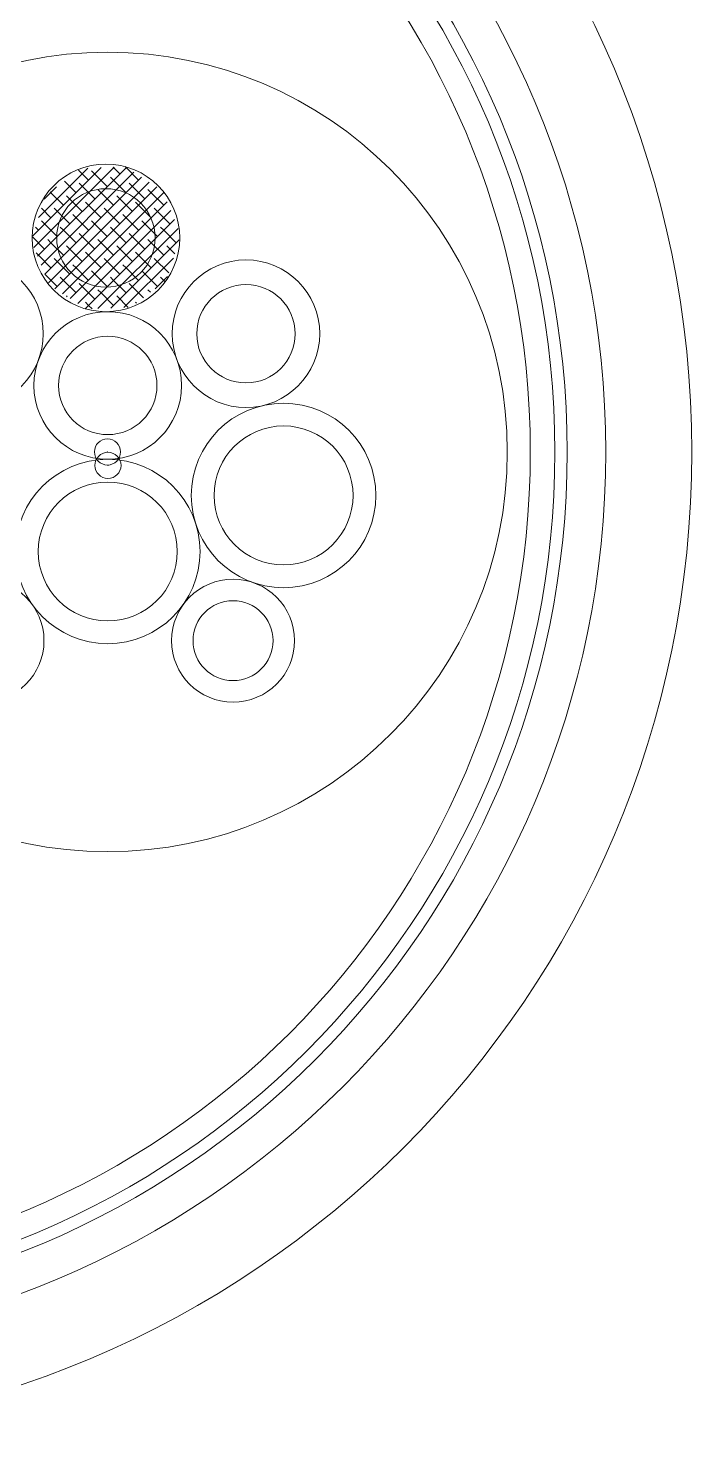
# Model space of a CAD drawing. Header units: feet. Extents: x 353 to 697, y -24 to 522.
# Drawn here: x 660.63 to 682.21, y 5.26 to 51.04 of the extents above; entities that cross this region are included whole.
import ezdxf

# ---------------------------------------------------------------- set-up
doc = ezdxf.new("R2010")
doc.units = ezdxf.units.FT
doc.header["$LTSCALE"] = 1.7
doc.header["$PDMODE"] = 32
doc.header["$PDSIZE"] = 0.85
doc.layers.add('63', color=7, linetype='Continuous', lineweight=13)

msp = doc.modelspace()

# ---------------------------------------------------------------- linework, layer by layer
at = {"layer": '63'}
for p, q in [((660.775, 44.284), (662.996, 46.504)), ((660.809, 43.91), (663.421, 46.522)), ((660.927, 43.621), (663.819, 46.513)), ((660.963, 44.879), (662.571, 46.487)), ((661.046, 43.333), (664.067, 46.354)), ((662.589, 46.098), (662.265, 46.422)), ((663.2, 45.894), (662.691, 46.403)), ((663.607, 46.301), (663.387, 46.521)), ((663.811, 46.505), (663.779, 46.537)), ((664.218, 46.098), (663.811, 46.505)), ((661.151, 45.475), (661.552, 45.876)), ((661.164, 43.044), (664.316, 46.195)), ((661.283, 42.755), (664.564, 46.036)), ((661.499, 42.564), (664.812, 45.877)), ((662.182, 45.69), (661.804, 46.068)), ((662.792, 45.487), (662.283, 45.996)), ((662.996, 45.69), (662.894, 45.792)), ((663.403, 46.098), (663.302, 46.199)), ((663.811, 45.69), (663.403, 46.098)), ((664.422, 45.487), (663.913, 45.996)), ((664.625, 45.69), (664.523, 45.792)), ((661.163, 45.487), (661.157, 45.493)), ((661.367, 45.69), (661.342, 45.715)), ((661.774, 45.283), (661.367, 45.69)), ((661.747, 42.405), (665.028, 45.686)), ((662.385, 45.079), (661.876, 45.588)), ((661.995, 42.246), (665.146, 45.397)), ((662.589, 45.283), (662.487, 45.385)), ((663.403, 45.283), (662.996, 45.69)), ((664.014, 45.079), (663.505, 45.588)), ((664.218, 45.283), (664.116, 45.385)), ((665.033, 45.283), (664.625, 45.69)), ((661.367, 44.876), (661.059, 45.184)), ((661.978, 44.672), (661.469, 45.181)), ((662.182, 44.876), (662.08, 44.978)), ((662.589, 44.468), (662.182, 44.876)), ((662.243, 42.087), (665.265, 45.108)), ((662.996, 44.876), (662.589, 45.283)), ((663.607, 44.672), (663.098, 45.181)), ((663.811, 44.876), (663.709, 44.978)), ((664.218, 44.468), (663.811, 44.876)), ((664.625, 44.876), (664.218, 45.283)), ((665.236, 44.672), (664.727, 45.181)), ((660.96, 44.468), (660.864, 44.564)), ((661.571, 44.265), (661.061, 44.774)), ((661.774, 44.468), (661.672, 44.57)), ((662.182, 44.061), (661.774, 44.468)), ((662.492, 41.927), (665.383, 44.819)), ((663.2, 44.265), (662.691, 44.774)), ((662.89, 41.919), (665.502, 44.53)), ((663.403, 44.468), (663.302, 44.57)), ((663.811, 44.061), (663.403, 44.468)), ((664.829, 44.265), (664.32, 44.774)), ((665.033, 44.468), (664.931, 44.57)), ((665.44, 44.061), (665.033, 44.468)), ((661.163, 43.857), (660.766, 44.255)), ((661.367, 44.061), (661.265, 44.163)), ((661.774, 43.654), (661.367, 44.061)), ((662.385, 43.45), (661.876, 43.959)), ((662.792, 43.857), (662.283, 44.367)), ((662.996, 44.061), (662.894, 44.163)), ((663.403, 43.654), (662.996, 44.061)), ((663.315, 41.936), (665.535, 44.156)), ((664.014, 43.45), (663.505, 43.959)), ((664.422, 43.857), (663.913, 44.367)), ((664.625, 44.061), (664.523, 44.163)), ((665.033, 43.654), (664.625, 44.061)), ((665.392, 43.702), (665.134, 43.959)), ((665.549, 44.36), (665.542, 44.367)), ((660.96, 43.654), (660.882, 43.732)), ((661.367, 43.247), (660.96, 43.654)), ((661.978, 43.043), (661.469, 43.552)), ((662.589, 43.654), (662.487, 43.756)), ((662.996, 43.247), (662.589, 43.654)), ((663.607, 43.043), (663.098, 43.552)), ((663.74, 41.954), (665.347, 43.561)), ((664.218, 43.654), (664.116, 43.756)), ((664.625, 43.247), (664.218, 43.654)), ((665.196, 43.083), (664.727, 43.552)), ((661.571, 42.636), (661.165, 43.041)), ((662.182, 43.247), (662.08, 43.348)), ((662.589, 42.839), (662.182, 43.247)), ((663.2, 42.636), (662.691, 43.145)), ((663.811, 43.247), (663.709, 43.348)), ((664.218, 42.839), (663.811, 43.247)), ((664.829, 42.636), (664.32, 43.145)), ((661.774, 42.839), (661.672, 42.941)), ((662.182, 42.432), (661.774, 42.839)), ((662.792, 42.228), (662.283, 42.737)), ((663.403, 42.839), (663.302, 42.941)), ((663.811, 42.432), (663.403, 42.839)), ((664.377, 42.273), (663.913, 42.737)), ((664.76, 42.567), (665.159, 42.966)), ((665.033, 42.839), (664.931, 42.941)), ((665.069, 42.803), (665.033, 42.839)), ((661.898, 42.308), (661.876, 42.33)), ((662.589, 42.025), (662.487, 42.126)), ((662.996, 42.432), (662.894, 42.534)), ((663.403, 42.025), (662.996, 42.432)), ((663.875, 41.96), (663.505, 42.33)), ((664.146, 42.096), (664.116, 42.126)), ((664.607, 42.45), (664.523, 42.534)), ((662.703, 41.911), (662.589, 42.025))]:
    msp.add_line(p, q, dxfattribs=at)
for centre, radius in [((650.206, 37.258), 32), ((650.206, 37.258), 29.2), ((650.206, 37.258), 27.948), ((650.206, 37.258), 27.548), ((650.206, 37.258), 26.748), ((663.206, 37.258), 13), ((663.155, 44.22), 2.4), ((663.155, 44.22), 1.6), ((658.719, 41.103), 2.4), ((667.709, 41.103), 2.4), ((667.709, 41.103), 1.6), ((663.214, 39.42), 2.4), ((663.214, 39.42), 1.6), ((668.931, 35.843), 3), ((668.931, 35.843), 2.26), ((663.214, 34.02), 3), ((663.214, 34.02), 2.26), ((659.141, 31.12), 2), ((667.288, 31.12), 2), ((667.288, 31.12), 1.3)]:
    msp.add_circle(centre, radius, dxfattribs=at)
for centre, radius, start, end in [((663.155, 44.22), 2.4, 0, 180), ((663.155, 44.22), 1.6, 0, 180), ((663.155, 44.22), 2.4, 180, 0), ((663.155, 44.22), 1.6, 180, 0), ((667.709, 41.103), 1.6, 0, 180), ((663.214, 39.42), 1.6, 0, 180), ((667.709, 41.103), 1.6, 180, 0), ((663.214, 39.42), 1.6, 180, 0), ((668.931, 35.843), 2.26, 0, 180), ((663.214, 34.02), 2.26, 0, 180), ((668.931, 35.843), 2.26, 180, 0), ((663.214, 34.02), 2.26, 180, 0), ((667.288, 31.12), 1.3, 0, 180), ((667.288, 31.12), 1.3, 180, 0)]:
    msp.add_arc(centre, radius, start, end, dxfattribs=at)
for p in [(663.206, 37.258), (663.221, 36.821)]:
    msp.add_point(p, dxfattribs=at)

doc.saveas('drawing.dxf')
